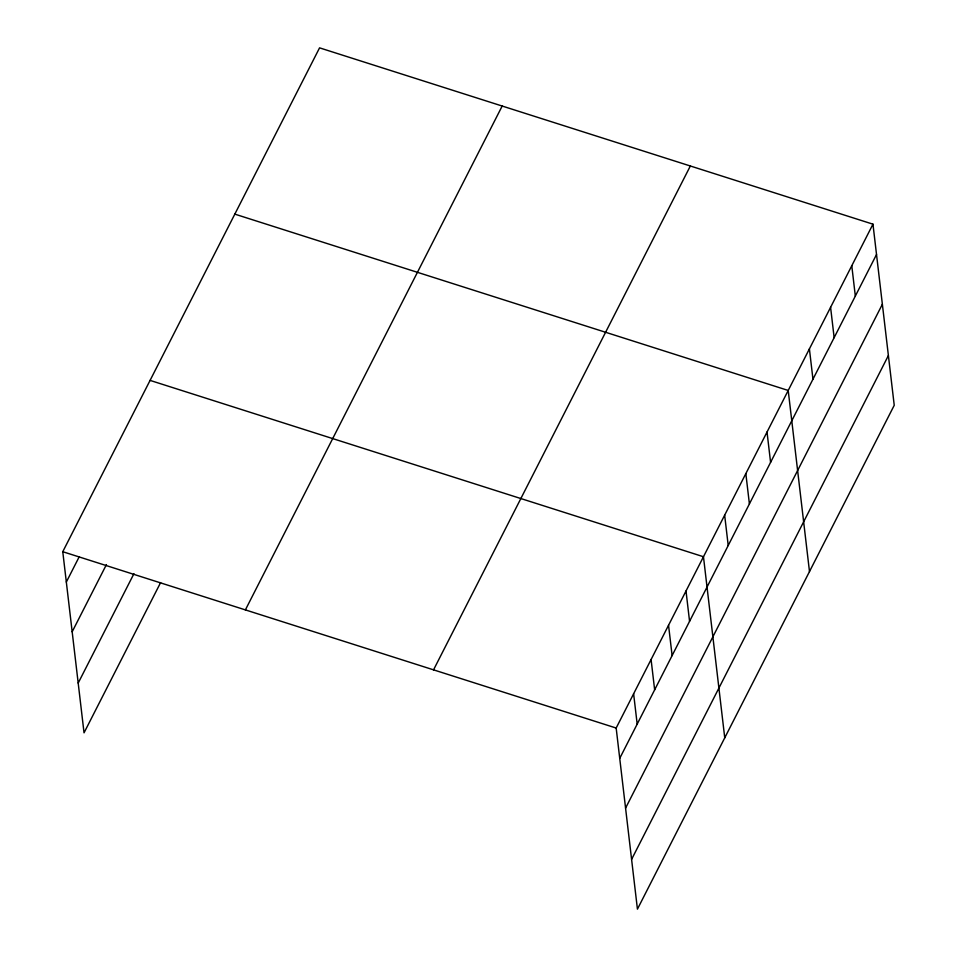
<?xml version="1.0" encoding="UTF-8"?>
<svg xmlns="http://www.w3.org/2000/svg" width="957" height="957" viewBox="0 0 957 957"><rect width="100%" height="100%" fill="white"/><g stroke="black" fill="none" stroke-linecap="round" stroke-linejoin="round"><path stroke-width="1.44" d="M160.609 582.586L84.037 732.823L62.767 551.711L319.566 47.85L872.963 224.177L894.233 405.29L637.434 909.15L616.164 728.038L872.963 224.177M66.332 582.047L79.096 557.01M72.17 631.799L106.43 564.594M78.199 683.059L133.944 573.686M245.387 609.896L502.186 106.036M433.545 669.852L690.344 165.992M619.717 758.375L876.516 254.514M625.567 808.127L882.366 304.266M631.584 859.398L888.395 355.537M234.824 214.129L788.209 390.456L809.49 571.568M150.082 380.396L703.467 556.735L724.748 737.835M62.767 551.711L616.164 728.038M851.778 265.747L855.331 296.084M830.592 307.317L834.145 337.654M809.407 348.886L812.96 379.223M767.024 432.026L770.588 462.363M745.838 473.595L749.403 503.92M724.652 515.165L728.217 545.49M686.013 590.995L689.566 621.32M668.548 625.256L672.113 655.593M651.083 659.517L654.648 689.853M633.618 693.777L637.183 724.114"/></g></svg>
